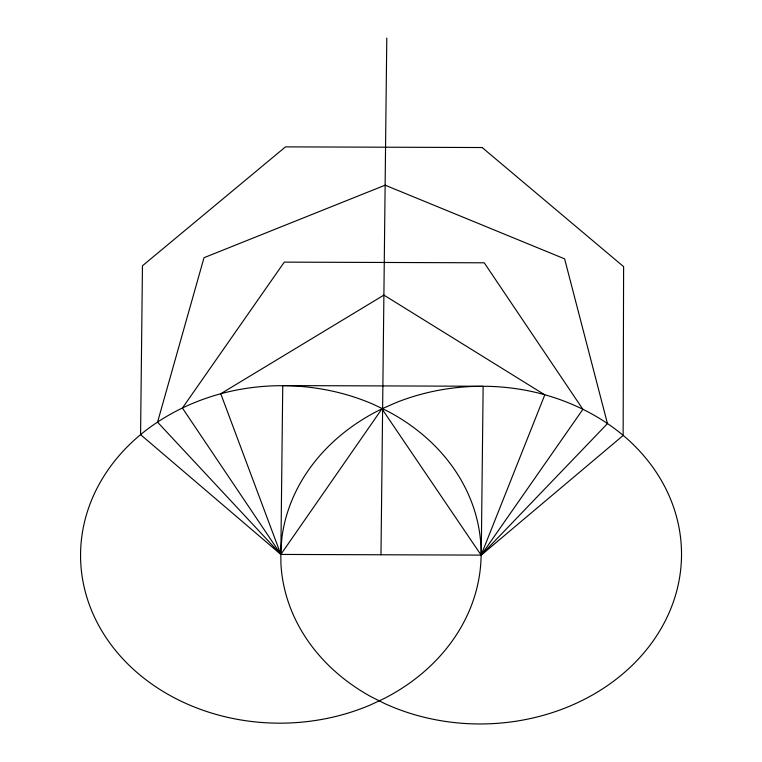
<?xml version="1.0" encoding="UTF-8"?>
<svg xmlns="http://www.w3.org/2000/svg" width="762" height="762" viewBox="0 0 762 762"><rect width="100%" height="100%" fill="white"/><g stroke="black" fill="none" stroke-linecap="round" stroke-linejoin="round"><path stroke-width="1.14" d="M280.845 554.431L220.761 393.735A200.292 168.735 -0.9 0 1 373.456 404.384L387.106 410.909A200.292 168.735 -0.9 0 1 383.877 698.659L370.084 705.088A200.292 168.735 -0.9 0 1 117.71 653.063A200.292 168.735 -0.9 0 1 140.57 434.626C163.935 415.366 191.605 401.698 220.761 393.735L383.896 295.104L544.811 394.84L481.117 555.107L381.952 408.832A200.416 168.84 -0.9 0 0 281.94 537.372L280.816 550.602L280.93 563.851A200.416 168.84 -0.9 0 0 370.97 696.668L384.448 703.459A200.416 168.84 -0.9 0 0 639.385 657.968A200.416 168.84 -0.9 0 0 627.307 438.95C600.97 415.576 568.357 399.888 534.143 392.039A200.416 168.84 -0.9 0 0 487.556 386.315L471.821 386.486A200.416 168.84 -0.9 0 0 395.916 402.669L381.952 408.832L280.845 554.431L182.413 408.051L284.283 262.128L484.232 262.804L582.892 409.327L481.251 555.107L607.466 423.605L564.613 258.851L385.134 185.185L204.006 257.708L157.553 422.167L280.845 554.431L282.74 385.582L483.146 386.258L481.251 555.107L280.845 554.431L140.57 434.626L142.465 265.776L285.512 146.866L482.146 147.533M380.981 554.765L386.782 38.1M481.251 555.107L623.135 435.493L623.611 266.643L482.241 147.609"/></g></svg>
